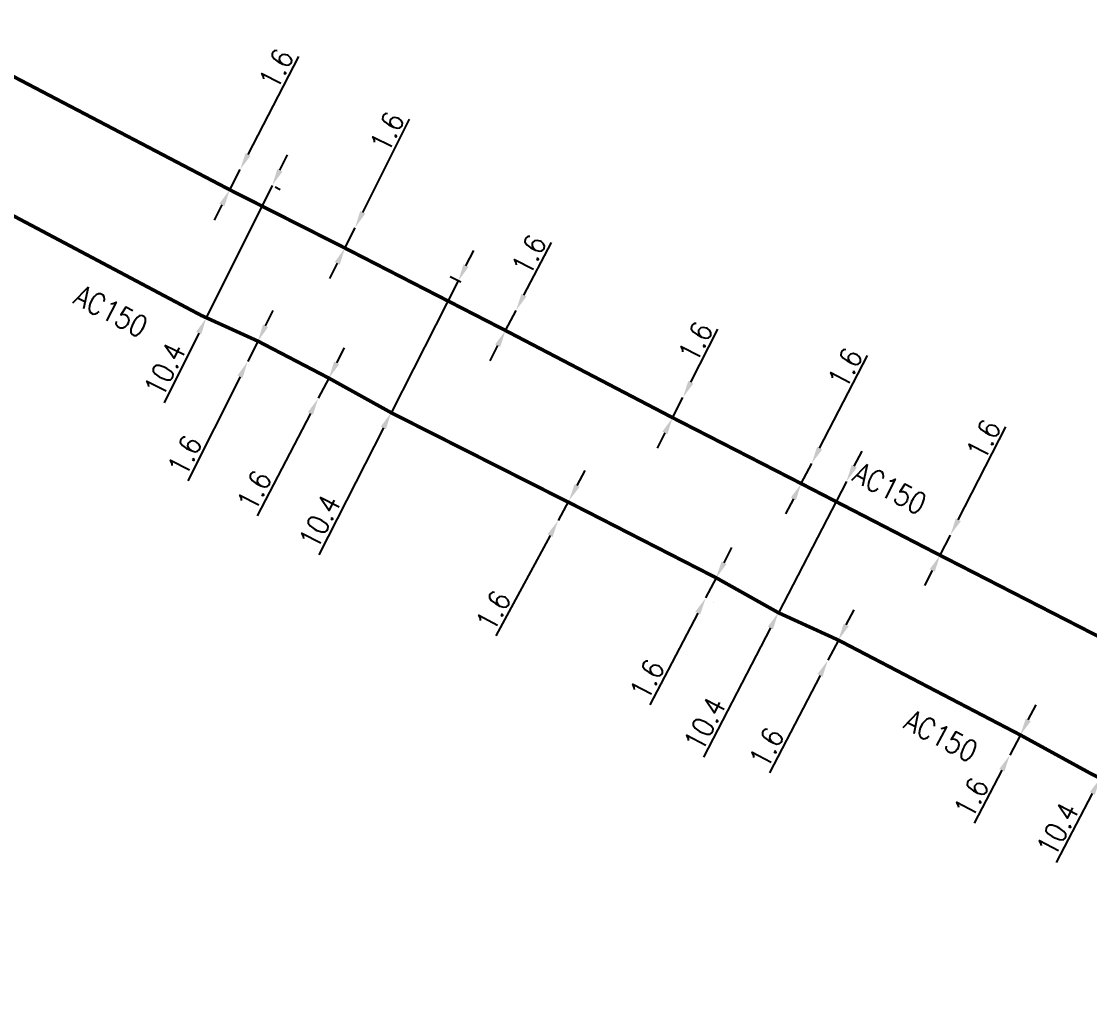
# Model space of a CAD drawing. Header units: millimetres. Extents: x 155997 to 157006, y 121209 to 122008.
# Drawn here: x 156201.6 to 156276.7, y 121821.8 to 121891.4 of the extents above; entities that cross this region are included whole.
import ezdxf

# ---------------------------------------------------------------- set-up
doc = ezdxf.new("R2010")
doc.units = ezdxf.units.MM
doc.linetypes.add('L_25_AP', pattern=[2000, 1000, 1000])
doc.layers.add('L_150', color=1, linetype='CONTINUOUS')
doc.styles.get("Standard").update_dxf_attribs({"font": 'romans.shx', "width": 0.85})
doc.dimstyles.get("Standard").update_dxf_attribs({"dimtxt": 1.5, "dimasz": 1.2, "dimexe": 0.625, "dimexo": 0.625, "dimgap": 0.25, "dimtad": 1, "dimdec": 1, "dimzin": 0, "dimdsep": 46, "dimtxsty": 'Standard', "dimcen": -0.5, "dimadec": 0, "dimazin": 0, "dimtfac": 1, "dimtdec": 1, "dimtmove": 0, "dimatfit": 3, "dimfxl": 0, "dimtolj": 1, "dimtzin": 0, "dimarcsym": 0})

# ---------------------------------------------------------------- blocks, each defined once
blk = doc.blocks.new('*D538')
at = {"layer": 'L_150', "color": 0, "linetype": 'Continuous', "lineweight": -2, "transparency": 16777216}
for p, q in [((156248.646, 121866.065), (156250.557, 121869.793)), ((156247.369, 121863.573), (156248.099, 121864.997)), ((156246.822, 121862.505), (156246.275, 121861.437))]:
    blk.add_line(p, q, dxfattribs=at)
at = {"layer": 'L_150', "color": 0, "linetype": 'Continuous', "transparency": 16777216}
for points in [[(156248.468, 121866.156), (156248.824, 121865.974), (156248.099, 121864.997)], [(156246.644, 121862.596), (156247, 121862.414), (156247.369, 121863.573)]]:
    blk.add_solid(points, dxfattribs=at)
at = {"layer": 'L_150', "color": 0, "linetype": 'Continuous', "transparency": 16777216, "insert": (156248.985, 121868.919), "char_height": 1.5, "attachment_point": 5, "rotation": 62.86846}
blk.add_mtext('\\A1;1.6', dxfattribs=at)
blk = doc.blocks.new('*D539')
at = {"layer": 'L_150', "color": 0, "linetype": 'Continuous', "lineweight": -2, "transparency": 16777216}
for p, q in [((156257.704, 121861.424), (156261.083, 121867.94)), ((156256.415, 121858.938), (156257.151, 121860.358)), ((156255.862, 121857.873), (156255.31, 121856.808))]:
    blk.add_line(p, q, dxfattribs=at)
at = {"layer": 'L_150', "color": 0, "linetype": 'Continuous', "transparency": 16777216}
for points in [[(156257.526, 121861.516), (156257.881, 121861.332), (156257.151, 121860.358)], [(156255.685, 121857.965), (156256.04, 121857.781), (156256.415, 121858.938)]]:
    blk.add_solid(points, dxfattribs=at)
at = {"layer": 'L_150', "color": 0, "linetype": 'Continuous', "transparency": 16777216, "insert": (156259.507, 121867.074), "char_height": 1.5, "attachment_point": 5, "rotation": 62.58866}
blk.add_mtext('\\A1;1.6', dxfattribs=at)
blk = doc.blocks.new('*D540')
at = {"layer": 'L_150', "color": 0, "linetype": 'Continuous', "lineweight": -2, "transparency": 16777216}
for p, q in [((156267.455, 121856.39), (156270.81, 121862.919)), ((156266.176, 121853.899), (156266.907, 121855.323)), ((156265.627, 121852.832), (156265.079, 121851.765))]:
    blk.add_line(p, q, dxfattribs=at)
at = {"layer": 'L_150', "color": 0, "linetype": 'Continuous', "transparency": 16777216}
for points in [[(156267.278, 121856.481), (156267.633, 121856.299), (156266.907, 121855.323)], [(156265.45, 121852.924), (156265.805, 121852.741), (156266.176, 121853.899)]]:
    blk.add_solid(points, dxfattribs=at)
at = {"layer": 'L_150', "color": 0, "linetype": 'Continuous', "transparency": 16777216, "insert": (156269.237, 121862.046), "char_height": 1.5, "attachment_point": 5, "rotation": 62.80688}
blk.add_mtext('\\A1;1.6', dxfattribs=at)
blk = doc.blocks.new('*D550')
at = {"layer": 'L_150', "color": 0, "linetype": 'Continuous', "lineweight": -2, "transparency": 16777216}
for p, q in [((156250.988, 121853.378), (156251.543, 121854.442)), ((156250.433, 121852.314), (156249.693, 121850.896)), ((156250.987, 121852.025), (156250.987, 121852.025)), ((156250.247, 121850.607), (156250.247, 121850.607)), ((156249.138, 121849.832), (156245.776, 121843.39))]:
    blk.add_line(p, q, dxfattribs=at)
at = {"layer": 'L_150', "color": 0, "linetype": 'Continuous', "transparency": 16777216}
for points in [[(156250.811, 121853.471), (156251.166, 121853.286), (156250.433, 121852.314)], [(156248.96, 121849.924), (156249.315, 121849.739), (156249.693, 121850.896)]]:
    blk.add_solid(points, dxfattribs=at)
at = {"layer": 'L_150', "color": 0, "linetype": 'Continuous', "transparency": 16777216, "insert": (156245.581, 121845.178), "char_height": 1.5, "attachment_point": 5, "rotation": 62.44028}
blk.add_mtext('\\A1;1.6', dxfattribs=at)
blk = doc.blocks.new('*D551')
at = {"layer": 'L_150', "color": 0, "linetype": 'Continuous', "lineweight": -2, "transparency": 16777216}
for p, q in [((156259.577, 121849.001), (156260.129, 121850.066)), ((156259.024, 121847.935), (156258.288, 121846.515)), ((156257.735, 121845.45), (156254.181, 121838.598))]:
    blk.add_line(p, q, dxfattribs=at)
at = {"layer": 'L_150', "color": 0, "linetype": 'Continuous', "transparency": 16777216}
for points in [[(156259.399, 121849.093), (156259.754, 121848.908), (156259.024, 121847.935)], [(156257.557, 121845.542), (156257.913, 121845.358), (156258.288, 121846.515)]]:
    blk.add_solid(points, dxfattribs=at)
at = {"layer": 'L_150', "color": 0, "linetype": 'Continuous', "transparency": 16777216, "insert": (156253.981, 121840.386), "char_height": 1.5, "attachment_point": 5, "rotation": 62.58219}
blk.add_mtext('\\A1;1.6', dxfattribs=at)
blk = doc.blocks.new('*D552')
at = {"layer": 'L_150', "color": 0, "linetype": 'Continuous', "lineweight": -2, "transparency": 16777216}
for p, q in [((156272.379, 121842.326), (156272.936, 121843.388)), ((156271.822, 121841.263), (156271.08, 121839.845)), ((156270.523, 121838.782), (156268.578, 121835.072))]:
    blk.add_line(p, q, dxfattribs=at)
at = {"layer": 'L_150', "color": 0, "linetype": 'Continuous', "transparency": 16777216}
for points in [[(156272.202, 121842.418), (156272.556, 121842.233), (156271.822, 121841.263)], [(156270.345, 121838.875), (156270.7, 121838.69), (156271.08, 121839.845)]]:
    blk.add_solid(points, dxfattribs=at)
at = {"layer": 'L_150', "color": 0, "linetype": 'Continuous', "transparency": 16777216, "insert": (156268.386, 121836.86), "char_height": 1.5, "attachment_point": 5, "rotation": 62.34584}
blk.add_mtext('\\A1;1.6', dxfattribs=at)
blk = doc.blocks.new('*D554')
at = {"layer": 'L_150', "color": 0, "linetype": 'Continuous', "lineweight": -2, "transparency": 16777216}
for p, q in [((156260.144, 121860.158), (156260.696, 121861.224)), ((156259.591, 121859.093), (156254.804, 121849.862)), ((156254.251, 121848.797), (156249.541, 121839.713))]:
    blk.add_line(p, q, dxfattribs=at)
at = {"layer": 'L_150', "color": 0, "linetype": 'Continuous', "transparency": 16777216}
for points in [[(156259.966, 121860.25), (156260.321, 121860.066), (156259.591, 121859.093)], [(156254.074, 121848.889), (156254.429, 121848.705), (156254.804, 121849.862)]]:
    blk.add_solid(points, dxfattribs=at)
at = {"layer": 'L_150', "color": 0, "linetype": 'Continuous', "transparency": 16777216, "insert": (156249.635, 121842.066), "char_height": 1.5, "attachment_point": 5, "rotation": 62.58866}
blk.add_mtext('\\A1;10.4', dxfattribs=at)
blk = doc.blocks.new('*D555')
at = {"layer": 'L_150', "color": 0, "linetype": 'Continuous', "lineweight": -2, "transparency": 16777216}
for p, q in [((156282.8, 121848.495), (156283.355, 121849.559)), ((156282.245, 121847.431), (156277.434, 121838.207)), ((156282.137, 121847.488), (156282.799, 121847.142)), ((156277.327, 121838.263), (156277.988, 121837.918)), ((156276.879, 121837.143), (156274.352, 121832.298))]:
    blk.add_line(p, q, dxfattribs=at)
at = {"layer": 'L_150', "color": 0, "linetype": 'Continuous', "transparency": 16777216}
for points in [[(156282.622, 121848.588), (156282.977, 121848.403), (156282.245, 121847.431)], [(156276.702, 121837.236), (156277.057, 121837.051), (156277.434, 121838.207)]]:
    blk.add_solid(points, dxfattribs=at)
at = {"layer": 'L_150', "color": 0, "linetype": 'Continuous', "transparency": 16777216, "insert": (156274.452, 121834.651), "char_height": 1.5, "attachment_point": 5, "rotation": 62.45599}
blk.add_mtext('\\A1;10.4', dxfattribs=at)
blk = doc.blocks.new('*D611')
at = {"layer": 'L_150', "color": 0, "linetype": 'Continuous', "lineweight": -2, "transparency": 16777216}
for p, q in [((156240.652, 121858.805), (156241.223, 121859.861)), ((156240.082, 121857.749), (156239.322, 121856.341)), ((156238.752, 121855.285), (156234.939, 121848.224))]:
    blk.add_line(p, q, dxfattribs=at)
at = {"layer": 'L_150', "color": 0, "linetype": 'Continuous', "transparency": 16777216}
for points in [[(156240.477, 121858.9), (156240.828, 121858.71), (156240.082, 121857.749)], [(156238.576, 121855.38), (156238.928, 121855.19), (156239.322, 121856.341)]]:
    blk.add_solid(points, dxfattribs=at)
at = {"layer": 'L_150', "color": 0, "linetype": 'Continuous', "transparency": 16777216, "insert": (156234.769, 121850.015), "char_height": 1.5, "attachment_point": 5, "rotation": 61.63155}
blk.add_mtext('\\A1;1.6', dxfattribs=at)
blk = doc.blocks.new('*D612')
at = {"layer": 'L_150', "color": 0, "linetype": 'Continuous', "lineweight": -2, "transparency": 16777216}
for p, q in [((156223.746, 121867.423), (156224.3, 121868.487)), ((156223.192, 121866.358), (156222.452, 121864.939)), ((156221.898, 121863.875), (156218.147, 121856.676))]:
    blk.add_line(p, q, dxfattribs=at)
at = {"layer": 'L_150', "color": 0, "linetype": 'Continuous', "transparency": 16777216}
for points in [[(156223.569, 121867.515), (156223.923, 121867.33), (156223.192, 121866.358)], [(156221.721, 121863.968), (156222.075, 121863.783), (156222.452, 121864.939)]]:
    blk.add_solid(points, dxfattribs=at)
at = {"layer": 'L_150', "color": 0, "linetype": 'Continuous', "transparency": 16777216, "insert": (156217.951, 121858.463), "char_height": 1.5, "attachment_point": 5, "rotation": 62.4828}
blk.add_mtext('\\A1;1.6', dxfattribs=at)
blk = doc.blocks.new('*D613')
at = {"layer": 'L_150', "color": 0, "linetype": 'Continuous', "lineweight": -2, "transparency": 16777216}
for p, q in [((156218.742, 121870.029), (156219.28, 121871.102)), ((156218.205, 121868.956), (156217.488, 121867.526)), ((156216.95, 121866.453), (156213.286, 121859.145))]:
    blk.add_line(p, q, dxfattribs=at)
at = {"layer": 'L_150', "color": 0, "linetype": 'Continuous', "transparency": 16777216}
for points in [[(156218.564, 121870.119), (156218.921, 121869.939), (156218.205, 121868.956)], [(156216.771, 121866.543), (156217.128, 121866.363), (156217.488, 121867.526)]]:
    blk.add_solid(points, dxfattribs=at)
at = {"layer": 'L_150', "color": 0, "linetype": 'Continuous', "transparency": 16777216, "insert": (156213.062, 121860.929), "char_height": 1.5, "attachment_point": 5, "rotation": 63.37318}
blk.add_mtext('\\A1;1.6', dxfattribs=at)
blk = doc.blocks.new('*D622')
at = {"layer": 'L_150', "color": 0, "linetype": 'Continuous', "lineweight": -2, "transparency": 16777216}
for p, q in [((156225.575, 121878.006), (156228.855, 121884.566)), ((156224.323, 121875.502), (156225.038, 121876.933)), ((156223.786, 121874.428), (156223.25, 121873.355))]:
    blk.add_line(p, q, dxfattribs=at)
at = {"layer": 'L_150', "color": 0, "linetype": 'Continuous', "transparency": 16777216}
for points in [[(156225.396, 121878.096), (156225.754, 121877.917), (156225.038, 121876.933)], [(156223.607, 121874.518), (156223.965, 121874.339), (156224.323, 121875.502)]]:
    blk.add_solid(points, dxfattribs=at)
at = {"layer": 'L_150', "color": 0, "linetype": 'Continuous', "transparency": 16777216, "insert": (156227.292, 121883.676), "char_height": 1.5, "attachment_point": 5, "rotation": 63.43745}
blk.add_mtext('\\A1;1.6', dxfattribs=at)
blk = doc.blocks.new('*D623')
at = {"layer": 'L_150', "color": 0, "linetype": 'Continuous', "lineweight": -2, "transparency": 16777216}
for p, q in [((156236.915, 121872.185), (156238.852, 121875.899)), ((156235.62, 121869.702), (156236.36, 121871.121)), ((156235.065, 121868.639), (156234.51, 121867.575))]:
    blk.add_line(p, q, dxfattribs=at)
at = {"layer": 'L_150', "color": 0, "linetype": 'Continuous', "transparency": 16777216}
for points in [[(156236.737, 121872.277), (156237.092, 121872.092), (156236.36, 121871.121)], [(156234.887, 121868.731), (156235.242, 121868.546), (156235.62, 121869.702)]]:
    blk.add_solid(points, dxfattribs=at)
at = {"layer": 'L_150', "color": 0, "linetype": 'Continuous', "transparency": 16777216, "insert": (156237.274, 121875.037), "char_height": 1.5, "attachment_point": 5, "rotation": 62.45059}
blk.add_mtext('\\A1;1.6', dxfattribs=at)
blk = doc.blocks.new('*D624')
at = {"layer": 'L_150', "color": 0, "linetype": 'Continuous', "lineweight": -2, "transparency": 16777216}
for p, q in [((156217.511, 121882.085), (156221.077, 121888.98)), ((156216.225, 121879.598), (156216.96, 121881.02)), ((156215.674, 121878.532), (156215.123, 121877.467))]:
    blk.add_line(p, q, dxfattribs=at)
at = {"layer": 'L_150', "color": 0, "linetype": 'Continuous', "transparency": 16777216}
for points in [[(156217.334, 121882.177), (156217.689, 121881.994), (156216.96, 121881.02)], [(156215.496, 121878.624), (156215.851, 121878.441), (156216.225, 121879.598)]]:
    blk.add_solid(points, dxfattribs=at)
at = {"layer": 'L_150', "color": 0, "linetype": 'Continuous', "transparency": 16777216, "insert": (156219.502, 121888.112), "char_height": 1.5, "attachment_point": 5, "rotation": 62.65526}
blk.add_mtext('\\A1;1.6', dxfattribs=at)
blk = doc.blocks.new('*D841')
at = {"layer": 'L_150', "color": 0, "linetype": 'Continuous', "lineweight": -2, "transparency": 16777216}
for p, q in [((156219.748, 121880.971), (156220.283, 121882.045)), ((156219.213, 121879.897), (156214.575, 121870.589)), ((156219.42, 121879.794), (156219.772, 121879.619)), ((156214.782, 121870.485), (156215.134, 121870.31)), ((156214.04, 121869.514), (156211.603, 121864.624))]:
    blk.add_line(p, q, dxfattribs=at)
at = {"layer": 'L_150', "color": 0, "linetype": 'Continuous', "transparency": 16777216}
for points in [[(156219.569, 121881.061), (156219.927, 121880.882), (156219.213, 121879.897)], [(156213.861, 121869.604), (156214.219, 121869.425), (156214.575, 121870.589)]]:
    blk.add_solid(points, dxfattribs=at)
at = {"layer": 'L_150', "color": 0, "linetype": 'Continuous', "transparency": 16777216, "insert": (156211.659, 121866.978), "char_height": 1.5, "attachment_point": 5, "rotation": 63.51754}
blk.add_mtext('\\A1;10.4', dxfattribs=at)
blk = doc.blocks.new('*D842')
at = {"layer": 'L_150', "color": 0, "linetype": 'Continuous', "lineweight": -2, "transparency": 16777216}
for p, q in [((156232.839, 121874.261), (156233.383, 121875.331)), ((156232.476, 121873.099), (156231.737, 121873.476)), ((156232.294, 121873.192), (156227.573, 121863.925)), ((156227.028, 121862.856), (156222.482, 121853.931))]:
    blk.add_line(p, q, dxfattribs=at)
at = {"layer": 'L_150', "color": 0, "linetype": 'Continuous', "transparency": 16777216}
for points in [[(156232.66, 121874.352), (156233.017, 121874.171), (156232.294, 121873.192)], [(156226.85, 121862.947), (156227.207, 121862.765), (156227.573, 121863.925)]]:
    blk.add_solid(points, dxfattribs=at)
at = {"layer": 'L_150', "color": 0, "linetype": 'Continuous', "transparency": 16777216, "insert": (156222.559, 121856.285), "char_height": 1.5, "attachment_point": 5, "rotation": 63.00439}
blk.add_mtext('\\A1;10.4', dxfattribs=at)

msp = doc.modelspace()

# ---------------------------------------------------------------- linework, layer by layer
at = {"layer": 'L_150', "linetype": 'L_25_AP', "ltscale": 0.5, "const_width": 0.25, "flags": 128}
for points in [[(156566.843, 121681.803), (156570.858, 121688.586), (156571.06, 121688.931), (156560.551, 121694.92), (156545.99, 121703.35), (156535.157, 121709.375), (156525.879, 121714.71), (156510.211, 121723.567), (156490.432, 121734.927), (156480.338, 121740.647), (156469.821, 121746.73), (156462.375, 121751.059), (156462.375, 121751.059), (156462.375, 121751.059), (156456.311, 121754.23), (156455.443, 121754.727), (156454.577, 121755.222), (156453.705, 121755.913), (156442.872, 121761.763), (156434.464, 121766.284), (156428.253, 121769.623), (156421.854, 121773.235), (156412.783, 121777.926), (156395.629, 121786.839), (156385.134, 121792.278), (156344.093, 121813.53), (156323.923, 121824.068), (156312.53, 121829.937), (156297.624, 121837.647), (156288.195, 121842.551), (156278.234, 121847.719), (156266.176, 121853.899), (156256.415, 121858.938), (156247.369, 121863.573), (156235.62, 121869.702), (156235.62, 121869.702), (156224.323, 121875.502), (156216.225, 121879.598), (156196.18, 121890.091), (156184.352, 121896.183), (156169.769, 121903.755), (156160.545, 121908.516), (156151.958, 121912.97), (156143.354, 121917.413), (156133.813, 121922.399), (156123.789, 121927.545), (156114.605, 121932.243), (156104.637, 121937.462), (156094.804, 121942.616), (156081.413, 121949.635), (156080.866, 121949.922), (156080.457, 121950.136)], [(156023.595, 121848.106), (156026.741, 121854.433), (156046.994, 121894.605), (156058.305, 121916.982), (156061.247, 121922.953), (156070.449, 121941.632), (156074.962, 121942.956), (156076.772, 121942.031), (156077.391, 121941.715), (156080.208, 121940.268), (156081.973, 121939.376), (156091.999, 121934.138), (156097.188, 121931.448), (156104.04, 121927.955), (156113.574, 121922.969), (156115.148, 121922.065), (156126.98, 121916.126), (156135.926, 121911.336), (156139.64, 121909.692), (156145.863, 121906.213), (156148.36, 121905.057), (156157.714, 121900.247), (156164.133, 121896.891), (156173.238, 121892.189), (156177.016, 121890.08), (156190.476, 121883.245), (156200.039, 121878.282), (156214.223, 121870.764), (156218.205, 121868.956), (156223.191, 121866.358), (156227.573, 121863.925), (156240.99, 121857.149), (156250.433, 121852.314), (156254.804, 121849.862), (156259.024, 121847.935), (156271.822, 121841.263), (156276.772, 121838.552), (156285.225, 121834.23), (156290.01, 121831.676), (156303.368, 121824.717), (156313.251, 121819.593), (156325.716, 121813.103), (156342.655, 121804.381), (156351.154, 121800.005), (156383.118, 121783.548), (156401.665, 121773.887), (156414.97, 121766.873), (156417.233, 121765.679), (156417.775, 121754.98)]]:
    msp.add_lwpolyline(points, dxfattribs=at)

# ---------------------------------------------------------------- texts
at = {"layer": 'L_150', "linetype": 'Continuous', "width": 0.85}
for p in [(156205.129, 121871.647), (156259.908, 121859.193), (156263.502, 121841.786)]:
    msp.add_text('AC150', height=1.5, rotation=332.33806, dxfattribs=at).set_placement(p)

# ---------------------------------------------------------------- dimensions: what is measured, and where the dimension line sits
at = {"layer": 'L_150', "linetype": 'Continuous'}
for base, p1, p2, angle, picture, middle in [((156216.96, 121881.02), (156216.225, 121879.598), (156216.96, 121881.02), 242.65526, '*D624', (156220.39, 121887.652)), ((156225.038, 121876.933), (156224.323, 121875.502), (156225.038, 121876.933), 243.43745, '*D622', (156228.186, 121883.229)), ((156219.213, 121879.897), (156214.223, 121870.764), (156218.86, 121880.073), 243.51754, '*D841', (156212.554, 121866.532)), ((156236.36, 121871.121), (156235.62, 121869.702), (156236.36, 121871.121), 242.45059, '*D623', (156238.161, 121874.574)), ((156232.294, 121873.192), (156227.573, 121863.925), (156233.033, 121872.816), 243.00439, '*D842', (156223.45, 121855.831)), ((156217.488, 121867.526), (156218.205, 121868.956), (156217.488, 121867.526), 63.37318, '*D613', (156213.956, 121860.481)), ((156248.099, 121864.997), (156247.369, 121863.573), (156248.099, 121864.997), 242.86846, '*D538', (156249.875, 121868.463)), ((156257.151, 121860.358), (156256.415, 121858.938), (156257.151, 121860.358), 242.58866, '*D539', (156260.395, 121866.613)), ((156222.452, 121864.939), (156223.192, 121866.358), (156222.452, 121864.939), 62.4828, '*D612', (156218.838, 121858.001)), ((156266.907, 121855.323), (156266.176, 121853.899), (156266.907, 121855.323), 242.80688, '*D540', (156270.127, 121861.589)), ((156259.591, 121859.093), (156254.804, 121849.862), (156259.591, 121859.093), 242.58866, '*D554', (156250.522, 121841.606)), ((156239.322, 121856.341), (156240.082, 121857.749), (156239.322, 121856.341), 61.63155, '*D611', (156235.649, 121849.539)), ((156249.693, 121850.896), (156250.433, 121852.314), (156249.693, 121850.896), 62.44028, '*D550', (156246.467, 121844.715)), ((156258.288, 121846.515), (156259.024, 121847.935), (156258.288, 121846.515), 62.58219, '*D551', (156254.869, 121839.925)), ((156282.245, 121847.431), (156276.772, 121838.552), (156281.583, 121847.777), 242.45599, '*D555', (156275.338, 121834.189)), ((156271.08, 121839.845), (156271.822, 121841.263), (156271.08, 121839.845), 62.34584, '*D552', (156269.272, 121836.396))]:
    dim = msp.add_linear_dim(base=base, p1=p1, p2=p2, angle=angle, dimstyle='Standard', override={"dimatfit": 0}, dxfattribs=at)
    dim.commit()
    dim.dimension.update_dxf_attribs({"geometry": picture, "text_midpoint": middle, "dimtype": 160})

doc.saveas('drawing.dxf')
